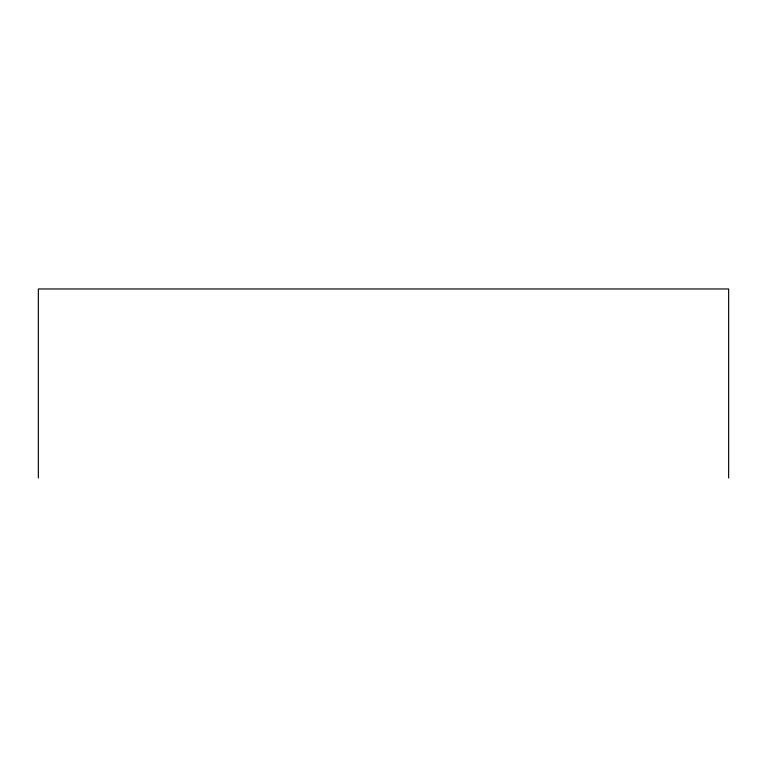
<?xml version="1.0" encoding="UTF-8"?>
<svg xmlns="http://www.w3.org/2000/svg" width="767" height="767" viewBox="0 0 767 767"><rect width="100%" height="100%" fill="white"/><g stroke="black" fill="none" stroke-linecap="round" stroke-linejoin="round"><path stroke-width="1.15" d="M728.65 478.023L728.65 288.977L38.35 288.977L38.35 478.023"/></g></svg>
